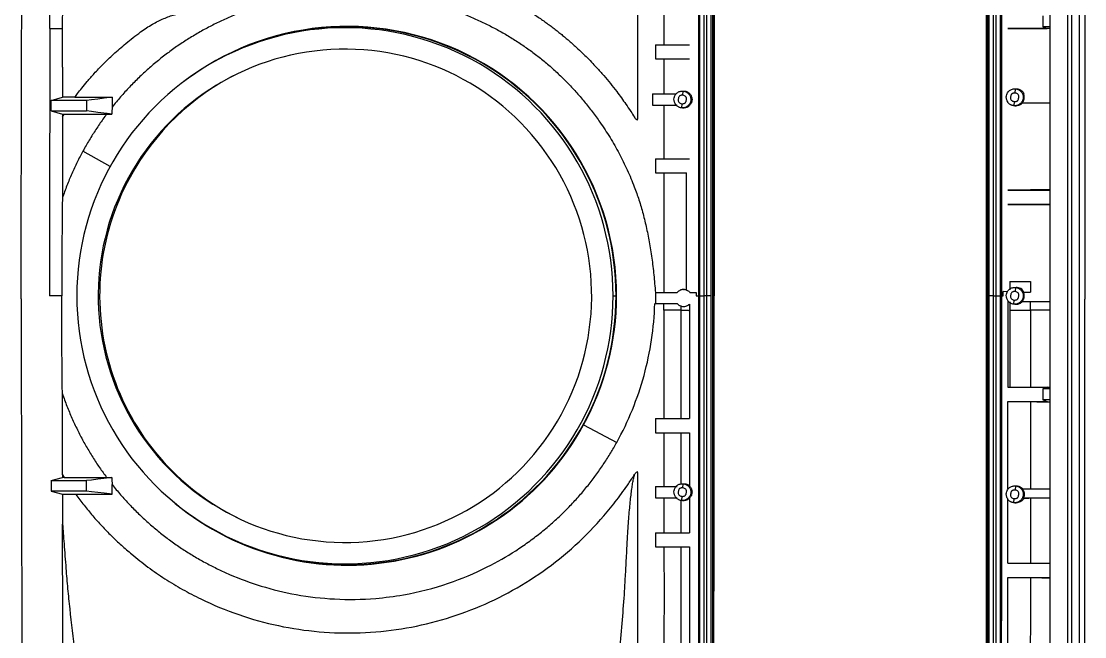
# Model space of a CAD drawing. Header units: millimetres. Extents: x 405 to 507, y -86 to 86.
# Drawn here: x 418.6 to 494.1, y -24.2 to 19.5 of the extents above; entities that cross this region are included whole.
import ezdxf

# ---------------------------------------------------------------- set-up
doc = ezdxf.new("R2010")
doc.units = ezdxf.units.MM

msp = doc.modelspace()

# ---------------------------------------------------------------- linework, layer by layer
at = {"color": 7, "linetype": 'Continuous', "lineweight": 25}
for p, q in [((493.193, 80.65), (493.193, -80.65)), ((493.737, 59.867), (493.737, -62.841)), ((491.64, 34.4), (491.64, -34.4)), ((492.91, 34.4), (492.91, -34.4)), ((491.155, 19.885), (491.155, 19.115)), ((420.655, 18.982), (421.14, 18.981)), ((421.14, 18.981), (421.56, 18.98)), ((421.556, 16.229), (421.56, 18.98)), ((490.269, 18.984), (488.675, 18.996)), ((491.64, 19.115), (491.155, 19.115)), ((491.155, 19.115), (491.469, 18.996)), ((434.364, 17.61), (434.234, 17.555)), ((463.647, 17.835), (466.06, 17.835)), ((463.647, 16.835), (464.135, 16.835)), ((465.566, 14.544), (465.681, 14.544)), ((465.591, 14.242), (465.629, 14.541)), ((489.16, 14.7), (489.254, 14.7)), ((489.185, 14.398), (489.223, 14.697)), ((489.808, 14.369), (489.772, 14.369)), ((420.74, 13.127), (420.742, 13.873)), ((420.742, 13.873), (421.553, 14.1)), ((422.419, 14.1), (421.553, 14.1)), ((423.251, 13.873), (423.251, 13.127)), ((465.528, 13.646), (465.503, 13.347)), ((489.122, 13.802), (489.097, 13.503)), ((489.683, 13.7), (491.64, 13.7)), ((420.74, 13.127), (421.552, 12.9)), ((421.552, 12.9), (421.552, 12.71)), ((421.552, 12.9), (421.673, 12.9)), ((424.684, 12.9), (425.052, 12.903)), ((465.566, 13.344), (465.681, 13.344)), ((489.16, 13.5), (489.255, 13.5)), ((463.648, 9.726), (466.061, 9.726)), ((426.234, 8.4), (426.345, 8.438)), ((463.648, 8.726), (464.104, 8.726)), ((488.677, 6.495), (491.64, 6.496)), ((490.272, 6.483), (488.819, 6.494)), ((464.247, 1.016), (464.247, 0.254)), ((467.81, 1.017), (467.81, 0)), ((488.819, 1.017), (488.819, 0.425)), ((490.273, 1.017), (490.273, 0.261)), ((418.625, -0.212), (418.625, 0.212)), ((421.498, 0), (420.63, 0)), ((460.641, 0), (460.889, 0)), ((465.648, 0.444), (465.682, 0.444)), ((466.095, 0.244), (466.281, 0.244)), ((466.281, 0.244), (466.548, 0.244)), ((466.548, 0.244), (466.548, 0)), ((466.548, 0), (466.699, 0)), ((467.297, 0), (467.081, 0)), ((487.242, 0), (487.345, 0)), ((488.234, 0), (488.338, 0)), ((488.338, 0), (488.338, 0.299)), ((488.66, 0.291), (488.338, 0.299)), ((489.16, 0.6), (489.256, 0.6)), ((489.223, 0.597), (489.185, 0.298)), ((489.773, 0.269), (489.81, 0.269)), ((489.81, 0.269), (490.273, 0.261)), ((494.128, 0.239), (494.128, -0.239)), ((465.474, -1.017), (465.474, -0.712)), ((467.81, -1.017), (467.81, 0)), ((487.622, 0), (487.838, 0)), ((488.677, -0.354), (488.677, -6.495)), ((488.819, -0.426), (488.819, -1.017)), ((489.097, -0.597), (489.122, -0.298)), ((489.16, -0.6), (489.256, -0.6)), ((490.273, -1.017), (490.273, -0.4)), ((465.475, -1.017), (465.869, -1.017)), ((465.648, -0.756), (465.682, -0.756)), ((488.819, -1.017), (490.273, -1.017)), ((488.677, -6.495), (490.272, -6.483)), ((488.677, -6.495), (491.47, -6.496)), ((491.47, -6.496), (491.156, -6.615)), ((491.156, -6.615), (491.156, -7.385)), ((491.64, -6.615), (491.156, -6.615)), ((488.677, -7.505), (490.272, -7.516)), ((491.64, -7.385), (491.156, -7.385)), ((491.156, -7.385), (491.47, -7.504)), ((463.648, -8.726), (466.061, -8.726)), ((458.547, -9.174), (460.9, -10.421)), ((463.648, -9.726), (464.107, -9.726)), ((421.552, -12.71), (421.673, -12.9)), ((421.552, -12.71), (421.552, -12.9)), ((420.74, -13.127), (421.552, -12.9)), ((420.74, -13.127), (420.742, -13.873)), ((421.673, -12.9), (421.552, -12.9)), ((423.251, -13.873), (423.251, -13.127)), ((424.684, -12.9), (425.052, -12.903)), ((463.648, -13.544), (465.2, -13.544)), ((465.566, -13.344), (465.681, -13.344)), ((465.591, -13.646), (465.629, -13.347)), ((489.16, -13.5), (489.255, -13.5)), ((489.223, -13.503), (489.185, -13.802)), ((420.742, -13.873), (421.553, -14.1)), ((421.553, -14.1), (422.492, -14.1)), ((465.528, -14.242), (465.503, -14.541)), ((489.683, -13.7), (491.64, -13.7)), ((491.64, -14.338), (489.772, -14.369)), ((465.566, -14.544), (465.681, -14.544)), ((489.097, -14.697), (489.122, -14.398)), ((489.16, -14.7), (489.254, -14.7)), ((489.808, -14.369), (489.772, -14.369)), ((421.56, -18.981), (421.556, -16.229)), ((463.647, -16.835), (466.06, -16.835)), ((434.234, -17.555), (434.364, -17.61)), ((463.647, -17.835), (464.14, -17.835)), ((488.675, -20.004), (490.268, -20.016))]:
    msp.add_line(p, q, dxfattribs=at)
at = {"color": 8, "linetype": 'Continuous', "lineweight": 25}
for p, q in [((424.935, 9.193), (423.005, 10.281)), ((464.254, -14.344), (464.252, -16.835))]:
    msp.add_line(p, q, dxfattribs=at)
at = {"color": 7, "linetype": 'Continuous', "lineweight": 25, "flags": 128}
for points in [[(423.251, 13.873), (421.846, 13.873), (420.742, 13.873)], [(424.058, 13.973), (423.606, 13.917), (423.251, 13.873)], [(425.077, 14.1), (424.506, 14.029), (424.058, 13.973)], [(420.74, 13.127), (422.146, 13.127), (423.251, 13.127)], [(424.058, 13.027), (423.606, 13.083), (423.251, 13.127)], [(425.052, 12.903), (424.714, 12.945), (424.495, 12.972), (424.277, 13), (424.058, 13.027)], [(490.272, 7.516), (489.379, 7.51), (488.677, 7.505)], [(467.781, 0), (467.736, 0), (467.7, 0)], [(487.242, 0), (487.196, 0), (487.161, 0)], [(420.74, -13.127), (422.146, -13.127), (423.251, -13.127)], [(424.058, -13.027), (423.606, -13.083), (423.251, -13.127)], [(425.052, -12.903), (424.495, -12.972), (424.058, -13.027)], [(423.251, -13.873), (421.846, -13.873), (420.742, -13.873)], [(424.058, -13.973), (423.606, -13.917), (423.251, -13.873)], [(425.077, -14.1), (424.506, -14.029), (424.058, -13.973)]]:
    msp.add_lwpolyline(points, dxfattribs=at)
at = {"color": 7, "linetype": 'Continuous', "lineweight": 25}
for centre, radius, start, end in [((441.605, 0.004), 19.036, 359.98829, 180.01171), ((441.758, 0.005), 19.131, 359.9865, 127.2803), ((441.758, 0.004), 19.096, 359.98927, 112.78025), ((441.606, 0.002), 17.517, 331.33932, 151.35266), ((441.79, 0.003), 17.597, 116.2227, 151.3594), ((441.604, -0.002), 17.517, 151.33932, 331.35266), ((441.793, 0), 17.602, 151.35594, 243.77234), ((441.605, -0.004), 19.036, 179.98829, 0.01171), ((441.758, -0.004), 19.096, 247.21887, 0.01161), ((441.749, 0), 19.14, 331.35874, 0.00034), ((441.758, -0.007), 19.129, 228.76181, 331.3645)]:
    msp.add_arc(centre, radius, start, end, dxfattribs=at)
for points, knots in [([(462.382, 12.475), (462.383, 12.485), (462.387, 12.516), (462.389, 12.579), (462.391, 12.674), (462.392, 12.791), (462.392, 12.92), (462.392, 13.152), (462.392, 13.607), (462.391, 14.489), (462.391, 16.316), (462.39, 20.058), (462.388, 27.683), (462.382, 40.491), (462.374, 53.49), (462.365, 62.137), (462.364, 64.513), (462.364, 64.516)], [0, 0, 0, 0, 0.000621, 0.001815, 0.003624, 0.006064, 0.008569, 0.011051, 0.01945, 0.034792, 0.06189, 0.124717, 0.250461, 0.50131, 0.862943, 0.999868, 1, 1, 1, 1]), ([(494.111, 61.441), (494.112, 60.076), (494.118, 51.313), (494.122, 36.728), (494.127, 17.691), (494.128, 6.056), (494.128, 0.239)], [0, 0, 0, 0, 0.066953, 0.429829, 0.71492, 1, 1, 1, 1]), ([(467.675, 59.139), (467.677, 57.825), (467.679, 55.199), (467.682, 51.258), (467.684, 47.317), (467.687, 43.376), (467.689, 39.435), (467.691, 35.493), (467.693, 31.55), (467.695, 27.608), (467.696, 23.665), (467.697, 19.721), (467.698, 15.778), (467.699, 11.834), (467.7, 7.889), (467.7, 3.945), (467.7, 1.315), (467.7, 0)], [0, 0, 0, 0, 0.0666509, 0.1333029, 0.1999564, 0.2666116, 0.3332687, 0.399928, 0.4665897, 0.533254, 0.5999213, 0.6665917, 0.7332656, 0.7999431, 0.8666245, 0.93331, 1, 1, 1, 1]), ([(467.781, 0), (467.781, 1.315), (467.781, 3.945), (467.78, 7.89), (467.78, 11.835), (467.779, 15.78), (467.778, 19.724), (467.777, 23.668), (467.775, 27.611), (467.774, 31.554), (467.772, 35.497), (467.77, 39.439), (467.768, 43.381), (467.765, 47.323), (467.762, 51.264), (467.759, 55.205), (467.757, 57.832), (467.756, 59.145)], [0, 0, 0, 0, 0.066692, 0.133378, 0.200061, 0.266739, 0.333414, 0.400085, 0.466752, 0.533417, 0.600078, 0.666737, 0.733393, 0.800048, 0.8667, 0.933351, 1, 1, 1, 1]), ([(487.161, 0), (487.161, 1.314), (487.16, 3.943), (487.16, 7.887), (487.16, 11.83), (487.159, 15.773), (487.158, 19.716), (487.157, 23.659), (487.155, 27.602), (487.154, 31.545), (487.152, 35.488), (487.15, 39.431), (487.147, 43.374), (487.145, 47.317), (487.142, 51.26), (487.139, 55.203), (487.137, 57.831), (487.136, 59.145)], [0, 0, 0, 0, 0.066656, 0.133312, 0.199968, 0.266625, 0.333283, 0.399942, 0.466602, 0.533265, 0.599931, 0.666599, 0.733271, 0.799947, 0.866626, 0.933311, 1, 1, 1, 1]), ([(487.242, 0), (487.242, 1.315), (487.242, 3.945), (487.241, 7.89), (487.241, 11.835), (487.24, 15.78), (487.239, 19.724), (487.238, 23.667), (487.236, 27.61), (487.235, 31.553), (487.233, 35.496), (487.231, 39.438), (487.229, 43.379), (487.226, 47.32), (487.223, 51.261), (487.22, 55.201), (487.218, 57.828), (487.217, 59.141)], [0, 0, 0, 0, 0.066697, 0.133389, 0.200076, 0.266757, 0.333434, 0.400107, 0.466775, 0.533439, 0.6001, 0.666757, 0.733411, 0.800062, 0.86671, 0.933356, 1, 1, 1, 1]), ([(487.345, 0), (487.345, 9.859), (487.343, 19.718), (487.334, 39.434), (487.328, 49.289), (487.32, 59.142)], [0, 0, 0, 0, 0.5, 0.5, 1, 1, 1, 1]), ([(418.625, 0.212), (418.625, 1.06), (418.625, 1.837), (418.626, 3.314), (418.626, 4.012), (418.627, 5.378), (418.627, 6.044), (418.628, 7.377), (418.629, 8.044), (418.632, 10.075), (418.634, 11.475), (418.64, 14.42), (418.644, 15.963), (418.654, 19.154), (418.66, 20.799), (418.674, 24.12), (418.682, 25.791), (418.7, 29.15), (418.71, 30.84), (418.734, 34.245), (418.747, 35.958), (418.762, 37.678)], [0, 0, 0, 0, 0.0625, 0.0625, 0.125, 0.125, 0.1875, 0.1875, 0.25, 0.25, 0.375, 0.375, 0.5, 0.5, 0.625, 0.625, 0.75, 0.75, 0.875, 0.875, 1, 1, 1, 1]), ([(420.655, 18.982), (420.67, 22.19), (420.697, 27.747), (420.735, 33.303), (420.751, 35.651)], [0, 0, 0, 0, 0.577463, 1, 1, 1, 1]), ([(464.249, 27.197), (464.251, 26.558), (464.257, 25.185), (464.259, 22.986), (464.258, 20.504), (464.254, 18.756), (464.252, 17.835)], [0, 0, 0, 0, 0.2048597, 0.439816, 0.7048642, 1, 1, 1, 1]), ([(422.42, 14.1), (422.487, 14.191), (422.649, 14.411), (422.944, 14.787), (423.336, 15.263), (423.835, 15.829), (424.452, 16.477), (425.197, 17.195), (426.085, 17.967), (426.874, 18.586), (427.507, 19.029), (427.922, 19.285), (428.33, 19.506), (428.73, 19.693), (429.122, 19.846), (429.506, 19.966), (429.879, 20.053), (430.189, 20.099), (430.438, 20.124), (430.628, 20.14), (430.818, 20.152), (431.01, 20.162), (431.202, 20.168), (431.395, 20.171), (431.588, 20.171), (431.782, 20.167), (431.976, 20.163), (432.122, 20.149), (432.225, 20.151), (432.289, 20.162), (432.366, 20.181), (432.458, 20.207), (432.565, 20.24), (432.687, 20.282), (432.823, 20.33), (432.974, 20.385), (433.139, 20.448), (433.278, 20.495), (433.383, 20.544), (433.455, 20.591), (433.54, 20.653), (433.637, 20.731), (433.746, 20.825), (433.868, 20.935), (434.003, 21.061), (434.221, 21.272), (434.511, 21.547), (434.864, 21.86), (435.191, 22.132), (435.49, 22.363), (435.862, 22.625), (436.379, 22.911), (437.103, 23.208), (437.977, 23.471), (438.841, 23.649), (439.652, 23.767), (440.374, 23.847), (441.139, 23.902), (441.945, 23.93), (442.792, 23.924), (443.678, 23.882), (444.603, 23.801), (445.229, 23.711), (445.548, 23.666)], [0, 0, 0, 0, 0.012882, 0.030969, 0.054276, 0.082828, 0.116656, 0.155795, 0.200287, 0.25018, 0.269533, 0.287953, 0.305483, 0.322169, 0.338063, 0.353221, 0.367705, 0.381581, 0.388781, 0.395997, 0.40323, 0.410481, 0.417751, 0.425042, 0.432356, 0.439693, 0.447055, 0.454444, 0.456295, 0.458718, 0.461735, 0.465357, 0.469591, 0.47444, 0.479907, 0.485993, 0.492698, 0.500023, 0.502554, 0.505793, 0.509767, 0.514487, 0.519958, 0.526182, 0.533158, 0.540886, 0.560608, 0.578483, 0.594547, 0.608837, 0.621391, 0.64618, 0.675681, 0.710109, 0.749646, 0.775645, 0.803143, 0.832148, 0.862664, 0.894699, 0.928262, 0.963359, 1, 1, 1, 1]), ([(451.119, 22.081), (451.27, 22.016), (451.57, 21.888), (452.01, 21.687), (452.437, 21.482), (452.851, 21.273), (453.252, 21.06), (453.641, 20.845), (454.017, 20.628), (454.38, 20.409), (454.732, 20.189), (455.071, 19.968), (455.398, 19.748), (455.713, 19.527), (456.017, 19.308), (456.31, 19.09), (456.591, 18.873), (456.862, 18.658), (457.122, 18.446), (457.487, 18.139), (458.03, 17.662), (458.732, 16.994), (459.404, 16.295), (460.136, 15.473), (460.839, 14.607), (461.46, 13.745), (461.875, 13.134), (462.078, 12.825), (462.169, 12.687)], [0, 0, 0, 0, 0.0335136, 0.0663522, 0.0985165, 0.1300068, 0.1608239, 0.1909682, 0.2204402, 0.2492406, 0.2773699, 0.3048284, 0.3316167, 0.357735, 0.3831839, 0.4079635, 0.4320743, 0.4555166, 0.4782907, 0.5003968, 0.5526678, 0.6255041, 0.6976723, 0.7499988, 0.8496424, 0.9246616, 0.9662487, 1, 1, 1, 1]), ([(444.821, 21.378), (444.674, 21.397), (444.381, 21.433), (443.944, 21.477), (443.509, 21.512), (443.079, 21.538), (442.652, 21.555), (442.23, 21.564), (441.811, 21.564), (441.398, 21.556), (440.988, 21.541), (440.584, 21.519), (440.184, 21.489), (439.789, 21.452), (439.399, 21.408), (439.014, 21.358), (438.634, 21.302), (438.26, 21.24), (437.891, 21.172), (437.528, 21.098), (437.17, 21.019), (436.817, 20.935), (436.47, 20.847), (436.129, 20.754), (435.794, 20.656), (435.464, 20.555), (435.14, 20.449), (434.822, 20.34), (434.509, 20.228), (434.202, 20.112), (433.716, 19.92), (433.054, 19.636), (432.226, 19.239), (431.413, 18.806), (430.618, 18.337), (429.842, 17.834), (429.086, 17.298), (428.353, 16.728), (427.644, 16.125), (426.959, 15.492), (426.302, 14.828), (425.671, 14.136), (425.275, 13.652), (425.078, 13.41)], [0, 0, 0, 0, 0.019958, 0.039722, 0.05929, 0.078664, 0.097843, 0.116827, 0.135617, 0.154213, 0.172615, 0.190822, 0.208836, 0.226656, 0.244281, 0.261714, 0.278952, 0.295998, 0.312849, 0.329508, 0.345973, 0.362246, 0.378325, 0.394211, 0.409905, 0.425406, 0.440714, 0.45583, 0.470753, 0.485484, 0.500022, 0.541215, 0.582492, 0.623855, 0.665302, 0.706835, 0.748454, 0.790159, 0.831952, 0.873832, 0.915799, 0.957855, 1, 1, 1, 1]), ([(449.494, 20.222), (449.639, 20.168), (449.928, 20.059), (450.357, 19.885), (450.779, 19.705), (451.196, 19.517), (451.607, 19.321), (452.013, 19.117), (452.412, 18.906), (452.805, 18.687), (453.193, 18.461), (453.574, 18.227), (453.95, 17.986), (454.32, 17.737), (454.684, 17.48), (455.042, 17.215), (455.395, 16.943), (455.741, 16.664), (456.082, 16.377), (456.416, 16.082), (456.745, 15.779), (457.068, 15.469), (457.385, 15.151), (457.696, 14.826), (458.001, 14.493), (458.301, 14.152), (458.594, 13.804), (458.882, 13.448), (459.164, 13.084), (459.44, 12.713), (459.872, 12.107), (460.434, 11.249), (461.081, 10.116), (461.657, 8.945), (462.123, 7.841), (462.491, 6.799), (462.78, 5.813), (463.031, 4.772), (463.246, 3.675), (463.422, 2.522), (463.563, 1.314), (463.624, 0.488), (463.655, 0.066)], [0, 0, 0, 0, 0.017761, 0.035419, 0.052981, 0.070453, 0.087844, 0.105162, 0.122412, 0.139604, 0.156744, 0.173841, 0.190902, 0.207936, 0.22495, 0.241952, 0.258951, 0.275954, 0.292969, 0.310004, 0.327068, 0.344167, 0.36131, 0.378505, 0.39576, 0.413081, 0.430477, 0.447955, 0.465523, 0.483187, 0.500954, 0.550895, 0.600646, 0.650389, 0.700304, 0.737878, 0.777053, 0.817928, 0.860589, 0.905112, 0.951563, 1, 1, 1, 1]), ([(491.64, 18.979), (491.62, 18.979), (491.422, 18.979), (491.069, 18.98), (490.611, 18.982), (490.383, 18.983), (490.269, 18.984)], [0, 0, 0, 0, 0.036264, 0.356931, 0.67831, 1, 1, 1, 1]), ([(464.252, 16.835), (464.253, 16.426), (464.256, 15.809), (464.252, 15.085), (464.249, 14.717), (464.246, 14.504), (464.245, 14.397), (464.244, 14.344)], [0, 0, 0, 0, 0.491945, 0.743955, 0.871472, 0.93561, 1, 1, 1, 1]), ([(465.503, 13.347), (465.478, 13.351), (465.428, 13.358), (465.355, 13.381), (465.278, 13.415), (465.192, 13.47), (465.082, 13.575), (464.984, 13.747), (464.956, 13.951), (464.984, 14.104), (465.039, 14.244), (465.123, 14.361), (465.241, 14.453), (465.343, 14.505), (465.452, 14.538), (465.528, 14.542), (465.566, 14.544)], [0, 0, 0, 0, 0.041804, 0.083613, 0.125434, 0.180845, 0.250656, 0.375408, 0.49982, 0.582948, 0.628333, 0.74952, 0.814302, 0.874691, 0.937337, 1, 1, 1, 1]), ([(465.566, 14.544), (465.577, 14.544), (465.598, 14.543), (465.619, 14.542), (465.629, 14.541)], [0, 0, 0, 0, 0.5237572, 1, 1, 1, 1]), ([(465.629, 14.541), (465.654, 14.537), (465.704, 14.53), (465.777, 14.507), (465.854, 14.473), (465.939, 14.418), (466.014, 14.348), (466.084, 14.253), (466.151, 14.116), (466.177, 13.933), (466.134, 13.709), (466.027, 13.541), (465.89, 13.435), (465.788, 13.383), (465.68, 13.35), (465.604, 13.346), (465.566, 13.344)], [0, 0, 0, 0, 0.041849, 0.083704, 0.125571, 0.180989, 0.250762, 0.292878, 0.375923, 0.50045, 0.589652, 0.749348, 0.814233, 0.874617, 0.9373, 1, 1, 1, 1]), ([(465.681, 14.544), (465.701, 14.543), (465.738, 14.542), (465.79, 14.533), (465.833, 14.521), (465.885, 14.502), (465.944, 14.473), (466.006, 14.43), (466.044, 14.394), (466.06, 14.378)], [0, 0, 0, 0, 0.155827, 0.291289, 0.406435, 0.501259, 0.699636, 0.865901, 1, 1, 1, 1]), ([(466.06, 14.378), (466.079, 14.359), (466.117, 14.321), (466.162, 14.254), (466.205, 14.169), (466.238, 14.065), (466.251, 13.944), (466.239, 13.823), (466.202, 13.706), (466.144, 13.598), (466.088, 13.539), (466.061, 13.509)], [0, 0, 0, 0, 0.082758, 0.165548, 0.249907, 0.375673, 0.49987, 0.62465, 0.749588, 0.874755, 1, 1, 1, 1]), ([(489.097, 13.503), (489.072, 13.507), (489.022, 13.514), (488.949, 13.537), (488.872, 13.571), (488.786, 13.626), (488.712, 13.696), (488.641, 13.791), (488.575, 13.928), (488.55, 14.111), (488.592, 14.335), (488.699, 14.503), (488.835, 14.609), (488.937, 14.661), (489.046, 14.694), (489.122, 14.698), (489.16, 14.7)], [0, 0, 0, 0, 0.041849, 0.083704, 0.125571, 0.180988, 0.250762, 0.292874, 0.375923, 0.50045, 0.589643, 0.749347, 0.814231, 0.874617, 0.9373, 1, 1, 1, 1]), ([(489.185, 14.398), (489.159, 14.4), (489.111, 14.403), (489.042, 14.392), (488.983, 14.367), (488.936, 14.327), (488.9, 14.273), (488.875, 14.206), (488.86, 14.114), (488.858, 14.005), (488.904, 13.894), (489, 13.822), (489.079, 13.809), (489.122, 13.802)], [0, 0, 0, 0, 0.080878, 0.151789, 0.216216, 0.278734, 0.344321, 0.417327, 0.500955, 0.639485, 0.752978, 0.865031, 1, 1, 1, 1]), ([(489.122, 13.802), (489.147, 13.8), (489.196, 13.797), (489.264, 13.808), (489.323, 13.833), (489.37, 13.873), (489.406, 13.927), (489.431, 13.994), (489.447, 14.086), (489.448, 14.195), (489.402, 14.306), (489.306, 14.378), (489.227, 14.391), (489.185, 14.398)], [0, 0, 0, 0, 0.080858, 0.151726, 0.216104, 0.278592, 0.34419, 0.41726, 0.501006, 0.639724, 0.753241, 0.865182, 1, 1, 1, 1]), ([(489.16, 14.7), (489.171, 14.7), (489.192, 14.7), (489.213, 14.698), (489.223, 14.697)], [0, 0, 0, 0, 0.523883, 1, 1, 1, 1]), ([(489.223, 14.697), (489.248, 14.693), (489.298, 14.686), (489.371, 14.663), (489.448, 14.629), (489.533, 14.574), (489.644, 14.469), (489.742, 14.297), (489.77, 14.093), (489.743, 13.94), (489.687, 13.8), (489.603, 13.683), (489.484, 13.591), (489.382, 13.539), (489.274, 13.506), (489.198, 13.502), (489.16, 13.5)], [0, 0, 0, 0, 0.0418036, 0.083613, 0.1254343, 0.1808446, 0.2506558, 0.3754082, 0.4998204, 0.5829482, 0.6283091, 0.7495201, 0.8142999, 0.8746911, 0.9373369, 1, 1, 1, 1]), ([(489.254, 14.7), (489.28, 14.699), (489.331, 14.697), (489.407, 14.683), (489.48, 14.661), (489.553, 14.628), (489.623, 14.585), (489.692, 14.528), (489.756, 14.459), (489.792, 14.398), (489.808, 14.369)], [0, 0, 0, 0, 0.128641, 0.254219, 0.377402, 0.49891, 0.628151, 0.749291, 0.88109, 1, 1, 1, 1]), ([(489.683, 13.7), (489.7, 13.721), (489.734, 13.762), (489.773, 13.83), (489.803, 13.901), (489.823, 13.973), (489.834, 14.045), (489.836, 14.116), (489.831, 14.184), (489.818, 14.25), (489.798, 14.312), (489.78, 14.35), (489.772, 14.369)], [0, 0, 0, 0, 0.112485, 0.222196, 0.329132, 0.433294, 0.534681, 0.633293, 0.729131, 0.822195, 0.912485, 1, 1, 1, 1]), ([(463.448, 14.344), (463.775, 14.344), (464.334, 14.344), (464.893, 14.344), (465.126, 14.344)], [0, 0, 0, 0, 0.584784, 1, 1, 1, 1]), ([(465.591, 14.242), (465.565, 14.244), (465.517, 14.247), (465.448, 14.236), (465.389, 14.211), (465.342, 14.171), (465.306, 14.117), (465.281, 14.05), (465.266, 13.957), (465.264, 13.849), (465.31, 13.738), (465.406, 13.666), (465.485, 13.653), (465.528, 13.646)], [0, 0, 0, 0, 0.080866, 0.151738, 0.216118, 0.278607, 0.344203, 0.417272, 0.501018, 0.639736, 0.753256, 0.865193, 1, 1, 1, 1]), ([(465.528, 13.646), (465.553, 13.644), (465.602, 13.641), (465.67, 13.652), (465.729, 13.677), (465.776, 13.717), (465.812, 13.771), (465.837, 13.838), (465.853, 13.93), (465.854, 14.039), (465.808, 14.15), (465.712, 14.222), (465.633, 14.235), (465.591, 14.242)], [0, 0, 0, 0, 0.080885, 0.151801, 0.21623, 0.278749, 0.344334, 0.417339, 0.500966, 0.639498, 0.752992, 0.865042, 1, 1, 1, 1]), ([(489.717, 13.7), (489.7, 13.683), (489.667, 13.65), (489.613, 13.609), (489.555, 13.573), (489.476, 13.537), (489.375, 13.506), (489.295, 13.502), (489.255, 13.5)], [0, 0, 0, 0, 0.11777, 0.239848, 0.367237, 0.500796, 0.748501, 1, 1, 1, 1]), ([(424.684, 12.9), (424.598, 12.783), (424.424, 12.548), (424.172, 12.188), (423.925, 11.821), (423.685, 11.446), (423.451, 11.065), (423.223, 10.677), (423.078, 10.413), (423.005, 10.281)], [0, 0, 0, 0, 0.1403555, 0.2815446, 0.4235674, 0.5664241, 0.710115, 0.8546402, 1, 1, 1, 1]), ([(464.245, 13.544), (464.245, 12.873), (464.245, 11.6), (464.246, 10.327), (464.247, 9.726)], [0, 0, 0, 0, 0.52717, 1, 1, 1, 1]), ([(465.566, 13.344), (465.555, 13.344), (465.534, 13.344), (465.513, 13.346), (465.503, 13.347)], [0, 0, 0, 0, 0.523901, 1, 1, 1, 1]), ([(466.061, 13.509), (466.046, 13.495), (466.016, 13.466), (465.97, 13.432), (465.922, 13.403), (465.858, 13.374), (465.777, 13.349), (465.714, 13.346), (465.681, 13.344)], [0, 0, 0, 0, 0.11689, 0.238944, 0.366391, 0.499416, 0.745057, 1, 1, 1, 1]), ([(489.16, 13.5), (489.149, 13.5), (489.128, 13.5), (489.107, 13.502), (489.097, 13.503)], [0, 0, 0, 0, 0.52374, 1, 1, 1, 1]), ([(462.215, 12.598), (462.213, 12.605), (462.208, 12.622), (462.193, 12.652), (462.178, 12.673), (462.169, 12.687)], [0, 0, 0, 0, 0.240818, 0.506377, 1, 1, 1, 1]), ([(462.215, 12.598), (462.223, 12.592), (462.252, 12.572), (462.296, 12.539), (462.342, 12.501), (462.37, 12.482), (462.382, 12.475)], [0, 0, 0, 0, 0.138013, 0.51474, 0.797992, 1, 1, 1, 1]), ([(423.005, 10.281), (422.935, 10.151), (422.795, 9.888), (422.594, 9.489), (422.399, 9.082), (422.212, 8.669), (422.033, 8.249), (421.861, 7.823), (421.697, 7.39), (421.596, 7.098), (421.545, 6.952)], [0, 0, 0, 0, 0.122126, 0.245073, 0.36884, 0.493429, 0.61884, 0.745071, 0.872125, 1, 1, 1, 1]), ([(464.247, 8.726), (464.247, 7.801), (464.246, 5.231), (464.247, 2.661), (464.247, 1.016)], [0, 0, 0, 0, 0.359892, 1, 1, 1, 1]), ([(421.545, 6.952), (421.543, 6.808), (421.539, 6.523), (421.534, 6.093), (421.529, 5.665), (421.525, 5.238), (421.521, 4.812), (421.517, 4.386), (421.513, 3.961), (421.509, 3.386), (421.505, 2.662), (421.501, 1.878), (421.499, 1.189), (421.498, 0.594), (421.498, 0.198), (421.498, 0)], [0, 0, 0, 0, 0.064589, 0.128477, 0.191725, 0.254394, 0.316551, 0.378261, 0.439595, 0.500624, 0.625553, 0.749387, 0.833185, 0.916643, 1, 1, 1, 1]), ([(488.677, 7.505), (489.31, 7.505), (490.298, 7.504), (491.286, 7.504), (491.64, 7.504)], [0, 0, 0, 0, 0.641173, 1, 1, 1, 1]), ([(491.64, 7.521), (491.621, 7.521), (491.424, 7.521), (491.072, 7.52), (490.614, 7.519), (490.386, 7.517), (490.272, 7.516)], [0, 0, 0, 0, 0.035121, 0.356167, 0.677923, 1, 1, 1, 1]), ([(491.64, 6.479), (491.621, 6.479), (491.424, 6.479), (491.072, 6.48), (490.614, 6.481), (490.386, 6.483), (490.272, 6.483)], [0, 0, 0, 0, 0.035043, 0.356119, 0.677897, 1, 1, 1, 1]), ([(488.819, 1.017), (489.062, 1.013), (489.547, 1.006), (490.031, 1.013), (490.273, 1.017)], [0, 0, 0, 0, 0.5016634, 1, 1, 1, 1]), ([(421.545, -6.952), (421.543, -6.808), (421.539, -6.521), (421.534, -6.091), (421.529, -5.662), (421.525, -5.236), (421.521, -4.811), (421.517, -4.389), (421.513, -3.969), (421.51, -3.452), (421.506, -2.838), (421.502, -2.126), (421.5, -1.415), (421.498, -0.707), (421.498, -0.235), (421.498, 0)], [0, 0, 0, 0, 0.064799, 0.128837, 0.192136, 0.254723, 0.316624, 0.377867, 0.438478, 0.498486, 0.600374, 0.701309, 0.801448, 0.900957, 1, 1, 1, 1]), ([(465.648, 0.444), (465.627, 0.443), (465.585, 0.442), (465.523, 0.432), (465.462, 0.416), (465.384, 0.385), (465.291, 0.333), (465.231, 0.274), (465.201, 0.244)], [0, 0, 0, 0, 0.125835, 0.250292, 0.374777, 0.500696, 0.750287, 1, 1, 1, 1]), ([(465.852, 0.408), (465.83, 0.416), (465.786, 0.43), (465.718, 0.442), (465.672, 0.443), (465.648, 0.444)], [0, 0, 0, 0, 0.332546, 0.664366, 1, 1, 1, 1]), ([(465.852, 0.408), (465.875, 0.399), (465.921, 0.381), (465.985, 0.343), (466.044, 0.298), (466.078, 0.262), (466.095, 0.244)], [0, 0, 0, 0, 0.251953, 0.499994, 0.748038, 1, 1, 1, 1]), ([(467.583, 0), (467.562, 0), (467.523, 0), (467.418, 0), (467.354, 0), (467.297, 0)], [0, 0, 0, 0, 0.5, 0.5, 1, 1, 1, 1]), ([(467.7, 0), (467.7, -1.315), (467.7, -3.945), (467.7, -7.89), (467.699, -11.834), (467.698, -15.778), (467.697, -19.722), (467.696, -23.666), (467.695, -27.609), (467.693, -31.552), (467.691, -35.494), (467.689, -39.436), (467.687, -43.378), (467.684, -47.319), (467.682, -51.26), (467.679, -55.201), (467.677, -57.827), (467.675, -59.141)], [0, 0, 0, 0, 0.066691, 0.133377, 0.200059, 0.266737, 0.333411, 0.400081, 0.466749, 0.533413, 0.600075, 0.666734, 0.733391, 0.800045, 0.866698, 0.93335, 1, 1, 1, 1]), ([(487.217, -59.141), (487.218, -57.828), (487.22, -55.201), (487.223, -51.261), (487.226, -47.32), (487.229, -43.379), (487.231, -39.438), (487.233, -35.496), (487.235, -31.553), (487.236, -27.61), (487.238, -23.667), (487.239, -19.724), (487.24, -15.78), (487.241, -11.835), (487.241, -7.89), (487.242, -3.945), (487.242, -1.315), (487.242, 0)], [0, 0, 0, 0, 0.066643, 0.1332883, 0.1999361, 0.2665867, 0.3332403, 0.3998972, 0.4665577, 0.5332219, 0.5998903, 0.6665629, 0.7332401, 0.7999222, 0.8666094, 0.9333019, 1, 1, 1, 1]), ([(487.622, 0), (487.565, 0), (487.502, 0), (487.4, 0), (487.363, 0), (487.345, 0)], [0, 0, 0, 0, 0.5, 0.5, 1, 1, 1, 1]), ([(487.838, 0), (487.895, 0), (487.959, 0), (488.064, 0), (488.103, 0), (488.124, 0)], [0, 0, 0, 0, 0.5, 0.5, 1, 1, 1, 1]), ([(489.097, -0.597), (489.072, -0.593), (489.022, -0.586), (488.949, -0.563), (488.872, -0.529), (488.786, -0.474), (488.676, -0.369), (488.578, -0.197), (488.55, 0.007), (488.578, 0.16), (488.633, 0.301), (488.718, 0.417), (488.835, 0.509), (488.937, 0.561), (489.046, 0.594), (489.122, 0.598), (489.16, 0.6)], [0, 0, 0, 0, 0.0417888, 0.0835837, 0.1253906, 0.1808266, 0.2505776, 0.3752812, 0.4997238, 0.5828344, 0.6294541, 0.7494672, 0.8143132, 0.8746624, 0.9373226, 1, 1, 1, 1]), ([(489.185, 0.298), (489.159, 0.3), (489.111, 0.303), (489.042, 0.292), (488.983, 0.267), (488.936, 0.227), (488.9, 0.173), (488.875, 0.106), (488.86, 0.014), (488.858, -0.095), (488.904, -0.206), (489, -0.278), (489.079, -0.291), (489.122, -0.298)], [0, 0, 0, 0, 0.0808778, 0.1517889, 0.2162158, 0.2787343, 0.344321, 0.4173275, 0.5009551, 0.6394854, 0.7529776, 0.8650306, 1, 1, 1, 1]), ([(489.122, -0.298), (489.147, -0.3), (489.196, -0.303), (489.264, -0.292), (489.323, -0.267), (489.37, -0.227), (489.406, -0.173), (489.431, -0.106), (489.447, -0.014), (489.448, 0.095), (489.402, 0.206), (489.306, 0.278), (489.227, 0.291), (489.185, 0.298)], [0, 0, 0, 0, 0.080858, 0.151726, 0.216104, 0.278592, 0.34419, 0.41726, 0.501006, 0.639724, 0.753241, 0.865182, 1, 1, 1, 1]), ([(489.16, 0.6), (489.171, 0.6), (489.192, 0.6), (489.213, 0.598), (489.223, 0.597)], [0, 0, 0, 0, 0.523883, 1, 1, 1, 1]), ([(489.223, 0.597), (489.248, 0.593), (489.298, 0.586), (489.371, 0.563), (489.448, 0.529), (489.533, 0.474), (489.607, 0.404), (489.678, 0.309), (489.746, 0.172), (489.771, -0.011), (489.728, -0.235), (489.621, -0.403), (489.484, -0.509), (489.382, -0.561), (489.274, -0.594), (489.198, -0.598), (489.16, -0.6)], [0, 0, 0, 0, 0.0418243, 0.0836545, 0.1254964, 0.1809502, 0.2508172, 0.2926404, 0.37622, 0.5006494, 0.5892567, 0.7494896, 0.814276, 0.8746886, 0.9373356, 1, 1, 1, 1]), ([(489.81, 0.269), (489.761, 0.363), (489.681, 0.451), (489.482, 0.57), (489.364, 0.6), (489.256, 0.6)], [0, 0, 0, 0, 0.5, 0.5, 1, 1, 1, 1]), ([(489.684, -0.4), (489.7, -0.381), (489.731, -0.344), (489.769, -0.281), (489.799, -0.215), (489.82, -0.145), (489.834, -0.075), (489.838, -0.003), (489.834, 0.068), (489.822, 0.138), (489.802, 0.205), (489.783, 0.248), (489.773, 0.269)], [0, 0, 0, 0, 0.102435, 0.204328, 0.305679, 0.406489, 0.506758, 0.606486, 0.705674, 0.804322, 0.902431, 1, 1, 1, 1]), ([(418.625, -0.212), (418.626, -3.048), (418.627, -7.352), (418.637, -13.134), (418.654, -19.587), (418.686, -27.772), (418.738, -34.479), (418.762, -37.678)], [0, 0, 0, 0, 0.227111, 0.344611, 0.462991, 0.743795, 1, 1, 1, 1]), ([(460.9, -10.421), (461.731, -8.917), (462.385, -7.312), (463.295, -3.991), (463.553, -2.276), (463.606, -0.553)], [0, 0, 0, 0, 0.5, 0.5, 1, 1, 1, 1]), ([(464.247, -1.017), (464.248, -0.943), (464.25, -0.789), (464.249, -0.636), (464.248, -0.556)], [0, 0, 0, 0, 0.481276, 1, 1, 1, 1]), ([(465.201, -0.556), (465.22, -0.575), (465.257, -0.613), (465.321, -0.661), (465.403, -0.706), (465.505, -0.743), (465.624, -0.76), (465.744, -0.752), (465.86, -0.72), (465.97, -0.669), (466.031, -0.617), (466.061, -0.591)], [0, 0, 0, 0, 0.082943, 0.165894, 0.25036, 0.376145, 0.500445, 0.624495, 0.75052, 0.876139, 1, 1, 1, 1]), ([(465.682, -0.754), (465.75, -0.749), (465.877, -0.741), (466.003, -0.639), (466.061, -0.591)], [0, 0, 0, 0, 0.5352115, 1, 1, 1, 1]), ([(466.804, 0), (466.822, 0), (466.859, 0), (466.961, 0), (467.024, 0), (467.081, 0)], [0, 0, 0, 0, 0.5, 0.5, 1, 1, 1, 1]), ([(489.16, -0.6), (489.149, -0.6), (489.128, -0.6), (489.107, -0.598), (489.097, -0.597)], [0, 0, 0, 0, 0.52374, 1, 1, 1, 1]), ([(489.256, -0.6), (489.34, -0.6), (489.428, -0.583), (489.589, -0.513), (489.662, -0.461), (489.718, -0.4)], [0, 0, 0, 0, 0.5, 0.5, 1, 1, 1, 1]), ([(489.684, -0.4), (490.129, -0.4), (490.781, -0.4), (491.433, -0.4), (491.64, -0.4)], [0, 0, 0, 0, 0.683034, 1, 1, 1, 1]), ([(494.11, -64.411), (494.111, -62.056), (494.117, -52.304), (494.123, -36.728), (494.127, -17.691), (494.128, -6.056), (494.128, -0.239)], [0, 0, 0, 0, 0.1101614, 0.4562329, 0.7281218, 1, 1, 1, 1]), ([(464.247, -1.017), (464.247, -2.662), (464.246, -5.231), (464.247, -7.801), (464.247, -8.726)], [0, 0, 0, 0, 0.640088, 1, 1, 1, 1]), ([(465.474, -1.017), (465.468, -1.017), (465.448, -1.017), (465.389, -1.016), (465.259, -1.016), (465.009, -1.016), (464.679, -1.016), (464.403, -1.016), (464.278, -1.017), (464.247, -1.017)], [0, 0, 0, 0, 0.0425329, 0.1401814, 0.2932259, 0.5004396, 0.7776728, 0.9446631, 1, 1, 1, 1]), ([(465.869, -1.017), (465.902, -1.018), (465.967, -1.021), (466.03, -1.045), (466.061, -1.057)], [0, 0, 0, 0, 0.521038, 1, 1, 1, 1]), ([(466.061, -1.057), (466.061, -2.335), (466.061, -4.892), (466.061, -7.448), (466.061, -8.726)], [0, 0, 0, 0, 0.500079, 1, 1, 1, 1]), ([(467.785, -59.145), (467.786, -57.761), (467.789, -54.994), (467.792, -50.842), (467.795, -46.69), (467.797, -42.538), (467.8, -38.386), (467.802, -34.234), (467.804, -30.082), (467.805, -25.93), (467.807, -21.778), (467.808, -17.626), (467.809, -13.474), (467.809, -9.322), (467.81, -5.169), (467.81, -2.401), (467.81, -1.017)], [0, 0, 0, 0, 0.071452, 0.1428985, 0.2143399, 0.2857767, 0.3572094, 0.4286385, 0.5000646, 0.5714879, 0.6429091, 0.7143287, 0.7857471, 0.8571648, 0.9285822, 1, 1, 1, 1]), ([(490.272, -6.483), (490.387, -6.483), (490.615, -6.481), (491.072, -6.48), (491.424, -6.479), (491.621, -6.479), (491.64, -6.479)], [0, 0, 0, 0, 0.322682, 0.643543, 0.965153, 1, 1, 1, 1]), ([(421.545, -6.952), (421.596, -7.1), (421.699, -7.395), (421.865, -7.832), (422.038, -8.262), (422.22, -8.687), (422.41, -9.104), (422.607, -9.515), (422.811, -9.92), (423.023, -10.317), (423.242, -10.708), (423.467, -11.091), (423.698, -11.467), (423.936, -11.836), (424.179, -12.198), (424.428, -12.553), (424.599, -12.785), (424.684, -12.9)], [0, 0, 0, 0, 0.069599, 0.138779, 0.20754, 0.275881, 0.343804, 0.411307, 0.478392, 0.545058, 0.611305, 0.677133, 0.742543, 0.807535, 0.872108, 0.936263, 1, 1, 1, 1]), ([(421.552, -12.71), (421.551, -11.751), (421.548, -9.831), (421.546, -7.912), (421.545, -6.952)], [0, 0, 0, 0, 0.499946, 1, 1, 1, 1]), ([(488.676, -13.7), (488.676, -12.668), (488.677, -10.602), (488.677, -8.537), (488.677, -7.505)], [0, 0, 0, 0, 0.4999675, 1, 1, 1, 1]), ([(490.272, -7.516), (490.387, -7.517), (490.615, -7.519), (491.072, -7.52), (491.424, -7.521), (491.621, -7.521), (491.64, -7.521)], [0, 0, 0, 0, 0.3227178, 0.6436263, 0.9654515, 1, 1, 1, 1]), ([(464.247, -9.726), (464.246, -9.981), (464.245, -10.495), (464.246, -11.01), (464.246, -11.269)], [0, 0, 0, 0, 0.4955731, 1, 1, 1, 1]), ([(465.472, -13.389), (465.473, -12.783), (465.473, -11.562), (465.473, -10.341), (465.473, -9.726)], [0, 0, 0, 0, 0.495891, 1, 1, 1, 1]), ([(466.061, -9.726), (466.061, -10.356), (466.061, -11.618), (466.061, -12.879), (466.061, -13.509)], [0, 0, 0, 0, 0.50004, 1, 1, 1, 1]), ([(425.078, -13.41), (425.175, -13.531), (425.371, -13.773), (425.674, -14.129), (425.983, -14.477), (426.3, -14.818), (426.623, -15.153), (426.953, -15.479), (427.29, -15.798), (427.633, -16.109), (427.982, -16.413), (428.337, -16.708), (428.698, -16.996), (429.065, -17.275), (429.437, -17.547), (429.814, -17.81), (430.196, -18.064), (430.583, -18.31), (430.975, -18.547), (431.371, -18.776), (431.771, -18.996), (432.175, -19.208), (432.584, -19.41), (432.996, -19.604), (433.999, -20.05), (435.694, -20.675), (438.192, -21.282), (440.924, -21.599), (443.48, -21.559), (446.198, -21.208), (448.879, -20.52), (451.537, -19.406), (453.387, -18.347), (454.615, -17.509), (455.457, -16.872), (456.249, -16.21), (456.993, -15.525), (457.689, -14.823), (458.336, -14.107), (458.938, -13.381), (459.494, -12.647), (460.005, -11.908), (460.475, -11.17), (460.759, -10.669), (460.9, -10.421)], [0, 0, 0, 0, 0.011014, 0.022014, 0.033, 0.043973, 0.054931, 0.065876, 0.076806, 0.087723, 0.098626, 0.109515, 0.120391, 0.131252, 0.1421, 0.152935, 0.163756, 0.174563, 0.185356, 0.196136, 0.206903, 0.217656, 0.228395, 0.239122, 0.249834, 0.306073, 0.366512, 0.431167, 0.500052, 0.546647, 0.62473, 0.694951, 0.749774, 0.775163, 0.800026, 0.824362, 0.848172, 0.871452, 0.894204, 0.916426, 0.938117, 0.959277, 0.979905, 1, 1, 1, 1]), ([(422.492, -14.1), (422.588, -14.231), (422.781, -14.493), (423.08, -14.877), (423.386, -15.256), (423.699, -15.627), (424.019, -15.992), (424.347, -16.35), (424.682, -16.701), (425.024, -17.045), (425.373, -17.383), (425.73, -17.714), (426.094, -18.038), (426.713, -18.568), (427.611, -19.275), (428.817, -20.109), (430.068, -20.866), (431.791, -21.77), (434.049, -22.704), (436.873, -23.485), (439.772, -23.917), (442.7, -23.991), (445.614, -23.71), (448.476, -23.074), (451.236, -22.096), (453.858, -20.788), (456.301, -19.17), (458.529, -17.266), (460.18, -15.461), (461.198, -14.119), (461.753, -13.316), (462.023, -12.908), (462.169, -12.687)], [0, 0, 0, 0, 0.010434, 0.020848, 0.031244, 0.041629, 0.052005, 0.062378, 0.072751, 0.08313, 0.093518, 0.103919, 0.114338, 0.12478, 0.156186, 0.187604, 0.218761, 0.249934, 0.312331, 0.375085, 0.437432, 0.499882, 0.562502, 0.62473, 0.687448, 0.749893, 0.812165, 0.874967, 0.937396, 0.968631, 0.982973, 1, 1, 1, 1]), ([(459.554, -47.338), (459.579, -46.449), (459.622, -44.956), (459.683, -42.718), (459.747, -40.72), (459.865, -37.893), (460.039, -35.153), (460.303, -32.306), (460.535, -30.135), (460.761, -28.21), (460.93, -26.736), (461.092, -25.292), (461.264, -23.575), (461.403, -21.849), (461.492, -20.446), (461.558, -19.27), (461.619, -18.112), (461.673, -17.115), (461.721, -16.359), (461.769, -15.694), (461.819, -15.089), (461.871, -14.543), (461.925, -14.056), (461.981, -13.629), (462.04, -13.262), (462.098, -12.953), (462.147, -12.769), (462.169, -12.687)], [0, 0, 0, 0, 0.076732, 0.128943, 0.193223, 0.24927, 0.373173, 0.430315, 0.496182, 0.561677, 0.59762, 0.624212, 0.686941, 0.746438, 0.773409, 0.808135, 0.847987, 0.873315, 0.894155, 0.913301, 0.93075, 0.946504, 0.960564, 0.972935, 0.983623, 0.992638, 1, 1, 1, 1]), ([(462.381, -12.472), (462.36, -12.487), (462.314, -12.519), (462.256, -12.573), (462.207, -12.631), (462.182, -12.668), (462.169, -12.687)], [0, 0, 0, 0, 0.253908, 0.552766, 0.782119, 1, 1, 1, 1]), ([(462.364, -64.516), (462.365, -63.381), (462.368, -59.355), (462.375, -50.707), (462.382, -40.229), (462.386, -31.253), (462.388, -24.719), (462.39, -20.058), (462.391, -16.237), (462.391, -14.383), (462.392, -13.494), (462.392, -13.116), (462.392, -12.912), (462.392, -12.779), (462.39, -12.649), (462.388, -12.541), (462.383, -12.489), (462.381, -12.472)], [0, 0, 0, 0, 0.0654115, 0.2321913, 0.4986642, 0.6694463, 0.7495005, 0.8752383, 0.9380621, 0.969689, 0.9820802, 0.9893048, 0.991495, 0.993799, 0.9969719, 0.99902, 1, 1, 1, 1]), ([(465.503, -14.541), (465.478, -14.537), (465.428, -14.53), (465.355, -14.507), (465.278, -14.473), (465.192, -14.418), (465.082, -14.313), (464.984, -14.141), (464.956, -13.937), (464.984, -13.784), (465.039, -13.643), (465.123, -13.527), (465.241, -13.435), (465.343, -13.383), (465.452, -13.35), (465.528, -13.346), (465.566, -13.344)], [0, 0, 0, 0, 0.041804, 0.083613, 0.125434, 0.180845, 0.250656, 0.375408, 0.49982, 0.582948, 0.628333, 0.74952, 0.814302, 0.874691, 0.937337, 1, 1, 1, 1]), ([(465.566, -13.344), (465.577, -13.344), (465.598, -13.344), (465.619, -13.346), (465.629, -13.347)], [0, 0, 0, 0, 0.523757, 1, 1, 1, 1]), ([(465.629, -13.347), (465.654, -13.351), (465.704, -13.358), (465.777, -13.381), (465.854, -13.415), (465.939, -13.47), (466.014, -13.54), (466.084, -13.635), (466.151, -13.772), (466.177, -13.955), (466.134, -14.179), (466.027, -14.347), (465.89, -14.453), (465.788, -14.505), (465.68, -14.538), (465.604, -14.542), (465.566, -14.544)], [0, 0, 0, 0, 0.041849, 0.083704, 0.125571, 0.180989, 0.250762, 0.292878, 0.375923, 0.50045, 0.589652, 0.749348, 0.814233, 0.874617, 0.9373, 1, 1, 1, 1]), ([(465.681, -13.344), (465.703, -13.345), (465.746, -13.346), (465.81, -13.359), (465.874, -13.38), (465.938, -13.411), (466.001, -13.452), (466.041, -13.491), (466.061, -13.509)], [0, 0, 0, 0, 0.171232, 0.338249, 0.501219, 0.677097, 0.843195, 1, 1, 1, 1]), ([(466.061, -13.509), (466.079, -13.529), (466.117, -13.567), (466.163, -13.635), (466.206, -13.719), (466.239, -13.823), (466.251, -13.944), (466.239, -14.065), (466.201, -14.181), (466.144, -14.289), (466.088, -14.349), (466.06, -14.378)], [0, 0, 0, 0, 0.083247, 0.166255, 0.250576, 0.375805, 0.500017, 0.624099, 0.74956, 0.875338, 1, 1, 1, 1]), ([(489.097, -14.697), (489.072, -14.693), (489.021, -14.686), (488.949, -14.663), (488.872, -14.629), (488.786, -14.574), (488.712, -14.504), (488.641, -14.409), (488.575, -14.272), (488.55, -14.089), (488.592, -13.865), (488.699, -13.697), (488.835, -13.591), (488.937, -13.539), (489.046, -13.506), (489.122, -13.502), (489.16, -13.5)], [0, 0, 0, 0, 0.041824, 0.083654, 0.125496, 0.180951, 0.250817, 0.292654, 0.37622, 0.500649, 0.589286, 0.74949, 0.814281, 0.874689, 0.937336, 1, 1, 1, 1]), ([(489.16, -13.5), (489.171, -13.5), (489.192, -13.5), (489.213, -13.502), (489.223, -13.503)], [0, 0, 0, 0, 0.523794, 1, 1, 1, 1]), ([(489.223, -13.503), (489.248, -13.507), (489.298, -13.514), (489.371, -13.537), (489.448, -13.571), (489.533, -13.626), (489.644, -13.731), (489.742, -13.903), (489.77, -14.107), (489.742, -14.26), (489.687, -14.401), (489.602, -14.517), (489.484, -14.609), (489.382, -14.661), (489.274, -14.694), (489.198, -14.698), (489.16, -14.7)], [0, 0, 0, 0, 0.041789, 0.083584, 0.12539, 0.180828, 0.250577, 0.375281, 0.499724, 0.582834, 0.629525, 0.749468, 0.814318, 0.874663, 0.937323, 1, 1, 1, 1]), ([(489.255, -13.5), (489.282, -13.501), (489.335, -13.503), (489.415, -13.519), (489.495, -13.545), (489.574, -13.583), (489.649, -13.633), (489.695, -13.678), (489.717, -13.7)], [0, 0, 0, 0, 0.168301, 0.334434, 0.499417, 0.676, 0.842126, 1, 1, 1, 1]), ([(465.591, -13.646), (465.565, -13.644), (465.517, -13.64), (465.448, -13.652), (465.389, -13.677), (465.342, -13.717), (465.306, -13.771), (465.281, -13.838), (465.266, -13.93), (465.264, -14.039), (465.31, -14.15), (465.406, -14.222), (465.485, -14.235), (465.528, -14.242)], [0, 0, 0, 0, 0.080866, 0.151738, 0.216118, 0.278607, 0.344203, 0.417272, 0.501018, 0.639736, 0.753256, 0.865193, 1, 1, 1, 1]), ([(465.528, -14.242), (465.553, -14.244), (465.602, -14.247), (465.67, -14.236), (465.729, -14.211), (465.776, -14.171), (465.812, -14.117), (465.837, -14.05), (465.853, -13.958), (465.854, -13.849), (465.808, -13.738), (465.712, -13.666), (465.633, -13.653), (465.591, -13.646)], [0, 0, 0, 0, 0.0808852, 0.151801, 0.2162301, 0.2787486, 0.344334, 0.4173392, 0.5009663, 0.639498, 0.7529922, 0.8650419, 1, 1, 1, 1]), ([(489.185, -13.802), (489.159, -13.8), (489.111, -13.797), (489.042, -13.808), (488.983, -13.833), (488.936, -13.873), (488.9, -13.927), (488.875, -13.994), (488.86, -14.086), (488.858, -14.195), (488.904, -14.306), (489, -14.378), (489.079, -14.391), (489.122, -14.398)], [0, 0, 0, 0, 0.0808582, 0.1517263, 0.2161043, 0.2785924, 0.3441897, 0.4172599, 0.5010065, 0.6397237, 0.7532411, 0.8651817, 1, 1, 1, 1]), ([(489.122, -14.398), (489.147, -14.4), (489.196, -14.403), (489.264, -14.392), (489.323, -14.367), (489.37, -14.327), (489.406, -14.273), (489.431, -14.206), (489.447, -14.114), (489.448, -14.005), (489.402, -13.894), (489.306, -13.822), (489.227, -13.809), (489.185, -13.802)], [0, 0, 0, 0, 0.080878, 0.151789, 0.216216, 0.278734, 0.344321, 0.417327, 0.500955, 0.639485, 0.752978, 0.865031, 1, 1, 1, 1]), ([(489.683, -13.7), (489.696, -13.715), (489.721, -13.746), (489.754, -13.796), (489.786, -13.858), (489.814, -13.932), (489.832, -14.02), (489.838, -14.109), (489.829, -14.199), (489.808, -14.287), (489.784, -14.342), (489.772, -14.369)], [0, 0, 0, 0, 0.083409, 0.166575, 0.250331, 0.374881, 0.499311, 0.623723, 0.749044, 0.874814, 1, 1, 1, 1]), ([(490.27, -14.361), (490.384, -14.359), (490.613, -14.355), (491.07, -14.348), (491.424, -14.343), (491.621, -14.34), (491.64, -14.34)], [0, 0, 0, 0, 0.321189, 0.643227, 0.965228, 1, 1, 1, 1]), ([(465.566, -14.544), (465.555, -14.544), (465.534, -14.543), (465.513, -14.542), (465.503, -14.541)], [0, 0, 0, 0, 0.523901, 1, 1, 1, 1]), ([(466.06, -14.378), (466.048, -14.39), (466.022, -14.416), (465.978, -14.449), (465.928, -14.481), (465.865, -14.511), (465.782, -14.538), (465.718, -14.542), (465.681, -14.544)], [0, 0, 0, 0, 0.097377, 0.212777, 0.346165, 0.497532, 0.707907, 1, 1, 1, 1]), ([(488.675, -18.996), (488.675, -18.229), (488.676, -16.694), (488.676, -15.159), (488.676, -14.392)], [0, 0, 0, 0, 0.499978, 1, 1, 1, 1]), ([(489.16, -14.7), (489.149, -14.7), (489.128, -14.7), (489.107, -14.698), (489.097, -14.697)], [0, 0, 0, 0, 0.523938, 1, 1, 1, 1]), ([(489.808, -14.369), (489.8, -14.384), (489.784, -14.414), (489.756, -14.454), (489.724, -14.493), (489.681, -14.537), (489.623, -14.585), (489.529, -14.642), (489.406, -14.69), (489.306, -14.697), (489.254, -14.7)], [0, 0, 0, 0, 0.058163, 0.119147, 0.183376, 0.251215, 0.372178, 0.501313, 0.745852, 1, 1, 1, 1]), ([(421.556, -16.229), (421.572, -16.437), (421.608, -16.896), (421.686, -17.942), (421.784, -19.259), (421.915, -20.803), (422.115, -22.792), (422.345, -24.632), (422.633, -26.685), (422.78, -27.71), (422.879, -28.402)], [0, 0, 0, 0, 0.051046, 0.112721, 0.256696, 0.374577, 0.492004, 0.746149, 0.828683, 1, 1, 1, 1]), ([(464.252, -17.835), (464.253, -18.21), (464.257, -19.094), (464.258, -20.621), (464.258, -22.208), (464.256, -23.696), (464.256, -24.986), (464.254, -26.143), (464.249, -26.892), (464.246, -27.197)], [0, 0, 0, 0, 0.120271, 0.283285, 0.489051, 0.62901, 0.760114, 0.902244, 1, 1, 1, 1]), ([(466.06, -17.835), (466.06, -19.396), (466.06, -22.516), (466.059, -25.637), (466.059, -27.197)], [0, 0, 0, 0, 0.5001019, 1, 1, 1, 1]), ([(488.675, -18.996), (489.309, -18.996), (490.297, -18.996), (491.285, -18.996), (491.64, -18.996)], [0, 0, 0, 0, 0.6408752, 1, 1, 1, 1]), ([(490.269, -18.984), (490.383, -18.983), (490.611, -18.982), (491.069, -18.98), (491.422, -18.979), (491.62, -18.979), (491.64, -18.979)], [0, 0, 0, 0, 0.322236, 0.642711, 0.964117, 1, 1, 1, 1]), ([(488.671, -31.997), (488.671, -30.665), (488.672, -28), (488.674, -24.002), (488.675, -21.337), (488.675, -20.004)], [0, 0, 0, 0, 0.3332903, 0.6666231, 1, 1, 1, 1]), ([(488.675, -20.004), (489.308, -20.004), (490.297, -20.004), (491.285, -20.004), (491.64, -20.004)], [0, 0, 0, 0, 0.640837, 1, 1, 1, 1]), ([(490.268, -20.016), (490.268, -21.069), (490.266, -23.139), (490.265, -26.187), (490.263, -29.123), (490.261, -31.044), (490.261, -31.985)], [0, 0, 0, 0, 0.264008, 0.518677, 0.764008, 1, 1, 1, 1]), ([(490.268, -20.016), (490.382, -20.017), (490.611, -20.018), (491.069, -20.02), (491.422, -20.021), (491.62, -20.021), (491.64, -20.021)], [0, 0, 0, 0, 0.322248, 0.642739, 0.964139, 1, 1, 1, 1])]:
    msp.add_open_spline(points, degree=3, knots=knots, dxfattribs=at)
for points in [[(466.675, 59.148), (466.691, 39.441), (466.699, 19.72), (466.699, 0)], [(466.804, 0), (466.804, 19.721), (466.795, 39.442), (466.779, 59.15)], [(467.056, 59.145), (467.073, 39.437), (467.081, 19.722), (467.081, 0)], [(467.297, 0), (467.297, 19.722), (467.289, 39.437), (467.272, 59.145)], [(467.558, 59.142), (467.575, 39.437), (467.583, 19.719), (467.583, 0)], [(467.785, 59.145), (467.802, 39.775), (467.81, 20.396), (467.81, 1.017)], [(487.597, 59.145), (487.614, 39.437), (487.622, 19.722), (487.622, 0)], [(487.838, 0), (487.838, 19.722), (487.83, 39.437), (487.813, 59.145)], [(488.1, 59.15), (488.116, 39.442), (488.124, 19.721), (488.124, 0)], [(488.234, 0), (488.234, 19.721), (488.226, 39.442), (488.21, 59.149)], [(421.56, 18.98), (421.573, 22.121), (421.586, 25.261), (421.601, 28.401)], [(420.655, 18.982), (420.642, 12.654), (420.63, 6.327), (420.63, 0)], [(488.675, 18.996), (489.606, 18.996), (490.537, 18.996), (491.469, 18.996)], [(463.647, 17.835), (463.647, 17.502), (463.647, 17.168), (463.647, 16.835)], [(464.135, 16.835), (464.777, 16.835), (465.419, 16.835), (466.06, 16.835)], [(421.556, 16.229), (421.555, 15.52), (421.554, 14.81), (421.553, 14.1)], [(422.419, 14.1), (423.305, 14.1), (424.191, 14.1), (425.077, 14.1)], [(425.077, 14.1), (425.077, 13.87), (425.077, 13.64), (425.078, 13.41)], [(463.448, 14.344), (463.448, 14.077), (463.448, 13.811), (463.448, 13.544)], [(421.552, 12.71), (421.592, 12.774), (421.632, 12.837), (421.673, 12.9)], [(421.673, 12.9), (422.677, 12.9), (423.68, 12.9), (424.684, 12.9)], [(425.078, 13.41), (425.069, 13.241), (425.061, 13.073), (425.052, 12.903)], [(463.448, 13.544), (464.032, 13.544), (464.616, 13.544), (465.2, 13.544)], [(421.552, 12.71), (421.549, 10.791), (421.547, 8.871), (421.545, 6.952)], [(463.648, 9.726), (463.648, 9.392), (463.648, 9.059), (463.648, 8.726)], [(464.104, 8.726), (464.686, 8.726), (465.269, 8.726), (465.851, 8.726)], [(465.852, 0.408), (465.852, 3.181), (465.852, 5.953), (465.851, 8.726)], [(488.819, 6.495), (488.772, 6.495), (488.724, 6.495), (488.677, 6.495)], [(463.649, 0.244), (463.649, -0.023), (463.649, -0.289), (463.649, -0.556)], [(463.649, 0.244), (464.166, 0.244), (464.684, 0.244), (465.201, 0.244)], [(466.699, 0), (466.699, -19.721), (466.691, -39.441), (466.675, -59.148)], [(467.081, 0), (467.081, -19.721), (467.073, -39.436), (467.056, -59.144)], [(467.272, -59.145), (467.289, -39.437), (467.297, -19.722), (467.297, 0)], [(487.622, 0), (487.622, -19.722), (487.614, -39.437), (487.597, -59.145)], [(487.813, -59.145), (487.83, -39.437), (487.838, -19.722), (487.838, 0)], [(488.21, -59.149), (488.226, -39.441), (488.234, -19.72), (488.234, 0)], [(463.649, -0.556), (464.166, -0.556), (464.684, -0.556), (465.201, -0.556)], [(466.061, -0.591), (466.061, -0.747), (466.061, -0.902), (466.061, -1.057)], [(466.779, -59.15), (466.795, -39.442), (466.804, -19.721), (466.804, 0)], [(467.583, 0), (467.583, -19.718), (467.575, -39.437), (467.558, -59.142)], [(467.756, -59.145), (467.773, -39.437), (467.781, -19.722), (467.781, 0)], [(487.136, -59.145), (487.152, -39.437), (487.161, -19.722), (487.161, 0)], [(487.32, -59.142), (487.336, -39.437), (487.345, -19.719), (487.345, 0)], [(488.124, 0), (488.124, -19.721), (488.116, -39.442), (488.1, -59.15)], [(465.474, -8.726), (465.474, -6.156), (465.475, -3.586), (465.474, -1.017)], [(488.819, -1.017), (488.819, -2.843), (488.819, -4.669), (488.819, -6.495)], [(490.273, -1.017), (490.273, -2.841), (490.273, -4.663), (490.272, -6.483)], [(488.677, -7.505), (489.608, -7.504), (490.539, -7.504), (491.47, -7.504)], [(490.272, -7.516), (490.272, -9.578), (490.271, -11.639), (490.271, -13.7)], [(463.648, -8.726), (463.648, -9.059), (463.648, -9.392), (463.648, -9.726)], [(464.107, -9.726), (464.758, -9.726), (465.409, -9.726), (466.061, -9.726)], [(421.673, -12.9), (422.676, -12.9), (423.68, -12.9), (424.684, -12.9)], [(425.052, -12.903), (425.061, -13.073), (425.069, -13.241), (425.078, -13.41)], [(425.077, -14.1), (425.077, -13.87), (425.077, -13.64), (425.078, -13.41)], [(463.648, -13.544), (463.648, -13.811), (463.648, -14.077), (463.647, -14.344)], [(421.553, -14.1), (421.554, -14.81), (421.555, -15.52), (421.556, -16.229)], [(422.492, -14.1), (423.354, -14.1), (424.215, -14.1), (425.077, -14.1)], [(463.647, -14.344), (464.165, -14.344), (464.682, -14.344), (465.2, -14.344)], [(465.471, -16.835), (465.472, -16.056), (465.472, -15.278), (465.472, -14.499)], [(466.06, -14.378), (466.06, -15.197), (466.06, -16.016), (466.06, -16.835)], [(489.808, -14.369), (489.962, -14.366), (490.116, -14.363), (490.27, -14.361)], [(490.27, -14.361), (490.27, -15.902), (490.269, -17.443), (490.269, -18.984)], [(463.647, -16.835), (463.647, -17.168), (463.647, -17.502), (463.647, -17.835)], [(464.14, -17.835), (464.78, -17.835), (465.42, -17.835), (466.06, -17.835)], [(465.466, -27.197), (465.468, -24.076), (465.47, -20.955), (465.471, -17.835)], [(421.602, -28.401), (421.586, -25.261), (421.573, -22.121), (421.56, -18.981)], [(488.675, -18.996), (489.206, -18.992), (489.738, -18.988), (490.269, -18.984)]]:
    msp.add_open_spline(points, degree=3, dxfattribs=at)
at = {"color": 8, "linetype": 'Continuous', "lineweight": 25}
for points, knots in [([(491.64, -1.016), (491.621, -1.016), (491.425, -1.017), (491.072, -1.017), (490.615, -1.017), (490.387, -1.017), (490.273, -1.017)], [0, 0, 0, 0, 0.034236, 0.35626, 0.678329, 1, 1, 1, 1]), ([(464.246, -11.269), (464.25, -11.925), (464.255, -12.683), (464.254, -13.441), (464.254, -13.544)], [0, 0, 0, 0, 0.864287, 1, 1, 1, 1])]:
    msp.add_open_spline(points, degree=3, knots=knots, dxfattribs=at)

doc.saveas('drawing.dxf')
